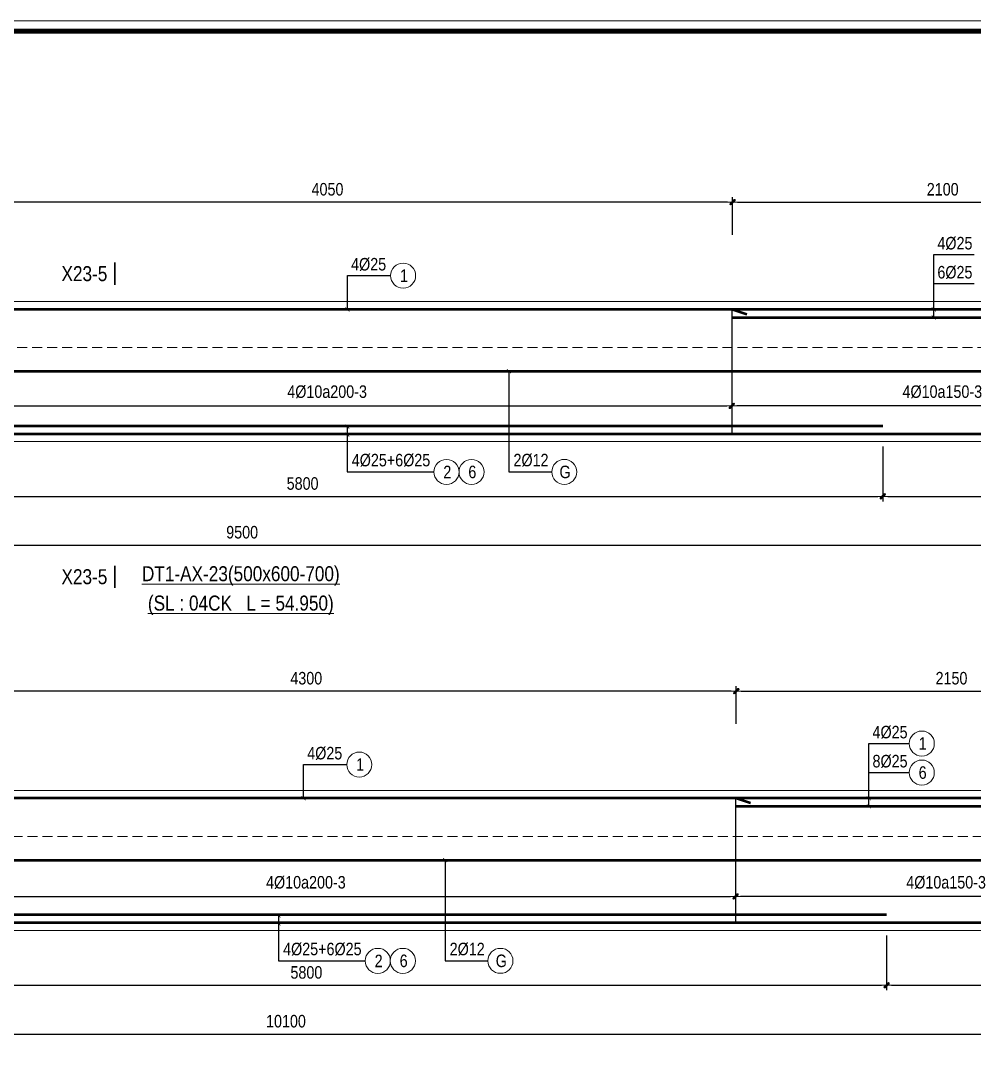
# Model space of a CAD drawing. Header units: millimetres. Extents: x 397144 to 8960116, y 345581 to 674207.
# Drawn here: x 4986558 to 4991324, y 658319 to 663512 of the extents above; entities that cross this region are included whole.
import ezdxf
from ezdxf.enums import TextEntityAlignment as Align
from ezdxf.xclip import XClip

# ---------------------------------------------------------------- set-up
doc = ezdxf.new("R2010")
doc.units = ezdxf.units.MM
doc.header["$XCLIPFRAME"] = 0
doc.header["$PDSIZE"] = -10
doc.linetypes.add('HIDDEN', pattern=[0.375, 0.25, -0.125])
doc.layers.get('0').update_dxf_attribs({"linetype": 'CONTINUOUS'})
doc.layers.get('Defpoints').update_dxf_attribs({"color": 12, "linetype": 'CONTINUOUS'})
for name, color, linetype, lineweight in [('CDAI', 8, 'CONTINUOUS', 30), ('CTHEP', 2, 'CONTINUOUS', 50), ('DBAO', 3, 'CONTINUOUS', 20), ('DGIONG', 4, 'CONTINUOUS', 13), ('KTH', 150, 'CONTINUOUS', 5), ('Net khuat', 8, 'HIDDEN', 13), ('STICK', 1, 'CONTINUOUS', 9), ('TEXT', 7, 'CONTINUOUS', 15)]:
    doc.layers.add(name, color=color, linetype=linetype, lineweight=lineweight)
doc.styles.add('Star-HelCon', font='VHELVCN_0.TTF')
doc.styles.add('TTP-HelCon', font='VHELVCN_0.TTF')
doc.styles.add('VNI-HELVE-CONDENSE', font='VHELVCN_0.TTF')
doc.dimstyles.new('kc-25', dxfattribs={"dimtxt": 62.5, "dimasz": 20, "dimexe": 20, "dimexo": 50, "dimgap": 25, "dimtad": 3, "dimdec": 0, "dimzin": 0, "dimdsep": 46, "dimtxsty": 'VNI-HELVE-CONDENSE', "dimblk": 'DIM', "dimcen": 2.5, "dimclrd": 256, "dimclre": 154, "dimclrt": 7, "dimaunit": 1, "dimadec": 0, "dimazin": 0, "dimtfac": 1, "dimtdec": 0, "dimtix": 1, "dimtmove": 0, "dimatfit": 3, "dimldrblk": 'DOT', "dimfxl": 1, "dimtolj": 1, "dimtzin": 0, "dimarcsym": 0})
doc.dimstyles.new('TTP-25', dxfattribs={"dimscale": 25, "dimtxt": 2.5, "dimasz": 1, "dimexe": 1, "dimexo": 1, "dimgap": 0.09, "dimtad": 0, "dimdec": 4, "dimrnd": 5, "dimzin": 9, "dimdsep": 46, "dimtxsty": 'TTP-HelCon', "dimblk": 'Stick1', "dimcen": 0.09, "dimdle": 1.5, "dimclrd": 256, "dimclre": 256, "dimclrt": 7, "dimadec": 0, "dimazin": 0, "dimtfac": 1, "dimtdec": 4, "dimtmove": 0, "dimatfit": 3, "dimldrblk": '_ArchTick1', "dimfxl": 1, "dimtvp": 1, "dimtolj": 1, "dimtzin": 0, "dimarcsym": 0})

# ---------------------------------------------------------------- blocks, each defined once
blk = doc.blocks.new('CHG_XX_Khung ten')
blk.add_lwpolyline([(15, 579), (826, 579), (826, 15), (15, 15)], close=True)
at = {"color": 4, "linetype": 'Continuous', "const_width": 1}
blk.add_lwpolyline([(17, 577), (824, 577), (824, 17), (17, 17)], close=True, dxfattribs=at)
blk = doc.blocks.new('Stick1')
at = {"layer": 'STICK'}
h = blk.add_hatch(color=256, dxfattribs=at)
edge = h.paths.add_edge_path()
edge.add_line((0.3, 0.5), (-0.5, -0.3))
edge.add_arc((-0.4, -0.4), 0.141, 135, 315)
edge.add_line((-0.3, -0.5), (0.5, 0.3))
edge.add_arc((0.4, 0.4), 0.141, 315, 495)
blk.add_line((1, 0), (-1, 0), dxfattribs=at)
blk.add_lwpolyline([(0.3, 0.5), (-0.5, -0.3, 1), (-0.3, -0.5), (0.5, 0.3, 1), (0.3, 0.5, 1)], format="xyb", dxfattribs=at)
blk = doc.blocks.new('*D2040')
at = {"layer": 'Defpoints', "color": 0, "transparency": 16777216}
for p in [(5177053.4, 643087.6), (5179158.4, 643071.1), (5177053.4, 643013.6)]:
    blk.add_point(p, dxfattribs=at)
at = {"layer": 'KTH', "lineweight": -2, "transparency": 16777216}
for p, q in [((5177053.4, 643062.6), (5177053.4, 642988.6)), ((5179158.4, 643046.1), (5179158.4, 642988.6)), ((5179133.4, 643013.6), (5177078.4, 643013.6))]:
    blk.add_line(p, q, dxfattribs=at)
at = {"layer": 'KTH', "lineweight": -2, "transparency": 16777216, "xscale": 25, "yscale": 25, "zscale": 25, "rotation": 180}
blk.add_blockref('Stick1', (5177053.4, 643013.6), dxfattribs=at)
at = {"layer": 'KTH', "lineweight": -2, "transparency": 16777216, "xscale": 25, "yscale": 25, "zscale": 25}
blk.add_blockref('Stick1', (5179158.4, 643013.6), dxfattribs=at)
at = {"layer": 'KTH', "color": 7, "transparency": 16777216, "insert": (5178105.9, 643083.6), "char_height": 62.5, "attachment_point": 5, "style": 'TTP-HelCon'}
blk.add_mtext('\\A1;4Þ10a150-3', dxfattribs=at)
blk = doc.blocks.new('_ArchTick1')
at = {"color": 0, "const_width": 3.81}
blk.add_lwpolyline([(-12.7, -12.7), (12.7, 12.7)], dxfattribs=at)
blk = doc.blocks.new('*D2053')
at = {"layer": 'Defpoints', "color": 0, "transparency": 16777216}
for p in [(5169856.3, 642515.3), (5179356.3, 642515.2), (5179356.3, 642317.2)]:
    blk.add_point(p, dxfattribs=at)
at = {"layer": 'KTH', "lineweight": -2, "transparency": 16777216}
for p, q in [((5169856.3, 642490.3), (5169856.3, 642292.2)), ((5179356.3, 642490.2), (5179356.3, 642292.2)), ((5169881.3, 642317.2), (5179331.3, 642317.2))]:
    blk.add_line(p, q, dxfattribs=at)
at = {"layer": 'KTH', "lineweight": -2, "transparency": 16777216, "xscale": 25, "yscale": 25, "zscale": 25, "rotation": 180}
blk.add_blockref('Stick1', (5169856.3, 642317.2), dxfattribs=at)
at = {"layer": 'KTH', "lineweight": -2, "transparency": 16777216, "xscale": 25, "yscale": 25, "zscale": 25}
blk.add_blockref('Stick1', (5179356.3, 642317.2), dxfattribs=at)
at = {"layer": 'KTH', "color": 7, "transparency": 16777216, "insert": (5174606.3, 642381.1), "char_height": 62.5, "attachment_point": 5, "style": 'TTP-HelCon'}
blk.add_mtext('\\A1;9500', dxfattribs=at)
blk = doc.blocks.new('*D2055')
at = {"layer": 'Defpoints', "color": 0, "transparency": 16777216}
for p in [(5185756.3, 642515.2), (5195856.3, 642497.2), (5195856.3, 642317.1)]:
    blk.add_point(p, dxfattribs=at)
at = {"layer": 'KTH', "lineweight": -2, "transparency": 16777216}
for p, q in [((5185756.3, 642490.2), (5185756.3, 642292.1)), ((5195856.3, 642472.2), (5195856.3, 642292.1)), ((5185781.3, 642317.1), (5195831.3, 642317.1))]:
    blk.add_line(p, q, dxfattribs=at)
at = {"layer": 'KTH', "lineweight": -2, "transparency": 16777216, "xscale": 25, "yscale": 25, "zscale": 25, "rotation": 180}
blk.add_blockref('Stick1', (5185756.3, 642317.1), dxfattribs=at)
at = {"layer": 'KTH', "lineweight": -2, "transparency": 16777216, "xscale": 25, "yscale": 25, "zscale": 25}
blk.add_blockref('Stick1', (5195856.3, 642317.1), dxfattribs=at)
at = {"layer": 'KTH', "color": 7, "transparency": 16777216, "insert": (5190806.3, 642380.9), "char_height": 62.5, "attachment_point": 5, "style": 'TTP-HelCon'}
blk.add_mtext('\\A1;10100', dxfattribs=at)
blk = doc.blocks.new('*D2056')
at = {"layer": 'Defpoints', "color": 0, "transparency": 16777216}
for p in [(5173008.4, 643153.7), (5177053.4, 643153.7), (5177053.4, 643013.6)]:
    blk.add_point(p, dxfattribs=at)
at = {"layer": 'KTH', "lineweight": -2, "transparency": 16777216}
for p, q in [((5173008.4, 643128.7), (5173008.4, 642988.6)), ((5177053.4, 643128.7), (5177053.4, 642988.6)), ((5173033.4, 643013.6), (5177028.4, 643013.6))]:
    blk.add_line(p, q, dxfattribs=at)
at = {"layer": 'KTH', "lineweight": -2, "transparency": 16777216, "xscale": 25, "yscale": 25, "zscale": 25, "rotation": 180}
blk.add_blockref('Stick1', (5173008.4, 643013.6), dxfattribs=at)
at = {"layer": 'KTH', "lineweight": -2, "transparency": 16777216, "xscale": 25, "yscale": 25, "zscale": 25}
blk.add_blockref('Stick1', (5177053.4, 643013.6), dxfattribs=at)
at = {"layer": 'KTH', "color": 7, "transparency": 16777216, "insert": (5175030.9, 643083.6), "char_height": 62.5, "attachment_point": 5, "style": 'TTP-HelCon'}
blk.add_mtext('\\A1;4Þ10a200-3', dxfattribs=at)
blk = doc.blocks.new('*D2058')
at = {"layer": 'Defpoints', "color": 0, "transparency": 16777216}
for p in [(5173008.4, 644032.6), (5173008.4, 643843.7), (5177057.4, 643843.6)]:
    blk.add_point(p, dxfattribs=at)
at = {"layer": 'KTH', "lineweight": -2, "transparency": 16777216}
for p, q in [((5173008.4, 643868.7), (5173008.4, 644057.6)), ((5177032.4, 644032.6), (5173033.4, 644032.6)), ((5177057.4, 643868.6), (5177057.4, 644057.6))]:
    blk.add_line(p, q, dxfattribs=at)
at = {"layer": 'KTH', "lineweight": -2, "transparency": 16777216, "xscale": 25, "yscale": 25, "zscale": 25, "rotation": 180}
blk.add_blockref('Stick1', (5173008.4, 644032.6), dxfattribs=at)
at = {"layer": 'KTH', "lineweight": -2, "transparency": 16777216, "xscale": 25, "yscale": 25, "zscale": 25}
blk.add_blockref('Stick1', (5177057.4, 644032.6), dxfattribs=at)
at = {"layer": 'KTH', "color": 7, "transparency": 16777216, "insert": (5175032.9, 644096.4), "char_height": 62.5, "attachment_point": 5, "style": 'TTP-HelCon'}
blk.add_mtext('\\A1;4050', dxfattribs=at)
blk = doc.blocks.new('*D2060')
at = {"layer": 'Defpoints', "color": 0, "transparency": 16777216}
for p in [(5179158.4, 644032.6), (5177057.4, 643843.6), (5179158.4, 643843.6)]:
    blk.add_point(p, dxfattribs=at)
at = {"layer": 'KTH', "lineweight": -2, "transparency": 16777216}
for p, q in [((5177057.4, 643868.6), (5177057.4, 644057.6)), ((5177082.4, 644032.6), (5179133.4, 644032.6)), ((5179158.4, 643868.6), (5179158.4, 644057.6))]:
    blk.add_line(p, q, dxfattribs=at)
at = {"layer": 'KTH', "lineweight": -2, "transparency": 16777216, "xscale": 25, "yscale": 25, "zscale": 25, "rotation": 180}
blk.add_blockref('Stick1', (5177057.4, 644032.6), dxfattribs=at)
at = {"layer": 'KTH', "lineweight": -2, "transparency": 16777216, "xscale": 25, "yscale": 25, "zscale": 25}
blk.add_blockref('Stick1', (5179158.4, 644032.6), dxfattribs=at)
at = {"layer": 'KTH', "color": 7, "transparency": 16777216, "insert": (5178107.9, 644096.4), "char_height": 62.5, "attachment_point": 5, "style": 'TTP-HelCon'}
blk.add_mtext('\\A1;2100', dxfattribs=at)
blk = doc.blocks.new('*D2062')
at = {"layer": 'Defpoints', "color": 0, "transparency": 16777216}
for p in [(5193053.4, 643079.1), (5195158.4, 643062.5), (5193053.4, 643005.1)]:
    blk.add_point(p, dxfattribs=at)
at = {"layer": 'KTH', "lineweight": -2, "transparency": 16777216}
for p, q in [((5193053.4, 643054.1), (5193053.4, 642980.1)), ((5195133.4, 643005.1), (5193078.4, 643005.1)), ((5195158.4, 643037.5), (5195158.4, 642980.1))]:
    blk.add_line(p, q, dxfattribs=at)
at = {"layer": 'KTH', "lineweight": -2, "transparency": 16777216, "xscale": 25, "yscale": 25, "zscale": 25, "rotation": 180}
blk.add_blockref('Stick1', (5193053.4, 643005.1), dxfattribs=at)
at = {"layer": 'KTH', "lineweight": -2, "transparency": 16777216, "xscale": 25, "yscale": 25, "zscale": 25}
blk.add_blockref('Stick1', (5195158.4, 643005.1), dxfattribs=at)
at = {"layer": 'KTH', "color": 7, "transparency": 16777216, "insert": (5194105.9, 643075), "char_height": 62.5, "attachment_point": 5, "style": 'TTP-HelCon'}
blk.add_mtext('\\A1;4Þ10a150-3', dxfattribs=at)
blk = doc.blocks.new('*D2063')
at = {"layer": 'Defpoints', "color": 0, "transparency": 16777216}
for p in [(5188758.4, 643145.2), (5193053.4, 643145.1), (5193053.4, 643005.1)]:
    blk.add_point(p, dxfattribs=at)
at = {"layer": 'KTH', "lineweight": -2, "transparency": 16777216}
for p, q in [((5188758.4, 643120.2), (5188758.4, 642980.1)), ((5193053.4, 643120.1), (5193053.4, 642980.1)), ((5188783.4, 643005.1), (5193028.4, 643005.1))]:
    blk.add_line(p, q, dxfattribs=at)
at = {"layer": 'KTH', "lineweight": -2, "transparency": 16777216, "xscale": 25, "yscale": 25, "zscale": 25, "rotation": 180}
blk.add_blockref('Stick1', (5188758.4, 643005.1), dxfattribs=at)
at = {"layer": 'KTH', "lineweight": -2, "transparency": 16777216, "xscale": 25, "yscale": 25, "zscale": 25}
blk.add_blockref('Stick1', (5193053.4, 643005.1), dxfattribs=at)
at = {"layer": 'KTH', "color": 7, "transparency": 16777216, "insert": (5190905.9, 643075), "char_height": 62.5, "attachment_point": 5, "style": 'TTP-HelCon'}
blk.add_mtext('\\A1;4Þ10a200-3', dxfattribs=at)
blk = doc.blocks.new('*D2065')
at = {"layer": 'Defpoints', "color": 0, "transparency": 16777216}
for p in [(5188758.4, 644032.5), (5188758.4, 643843.6), (5193057.4, 643843.5)]:
    blk.add_point(p, dxfattribs=at)
at = {"layer": 'KTH', "lineweight": -2, "transparency": 16777216}
for p, q in [((5188758.4, 643868.6), (5188758.4, 644057.5)), ((5193032.4, 644032.5), (5188783.4, 644032.5)), ((5193057.4, 643868.5), (5193057.4, 644057.5))]:
    blk.add_line(p, q, dxfattribs=at)
at = {"layer": 'KTH', "lineweight": -2, "transparency": 16777216, "xscale": 25, "yscale": 25, "zscale": 25, "rotation": 180}
blk.add_blockref('Stick1', (5188758.4, 644032.5), dxfattribs=at)
at = {"layer": 'KTH', "lineweight": -2, "transparency": 16777216, "xscale": 25, "yscale": 25, "zscale": 25}
blk.add_blockref('Stick1', (5193057.4, 644032.5), dxfattribs=at)
at = {"layer": 'KTH', "color": 7, "transparency": 16777216, "insert": (5190907.9, 644096.3), "char_height": 62.5, "attachment_point": 5, "style": 'TTP-HelCon'}
blk.add_mtext('\\A1;4300', dxfattribs=at)
blk = doc.blocks.new('*D2067')
at = {"layer": 'Defpoints', "color": 0, "transparency": 16777216}
for p in [(5195208.4, 644032.5), (5193057.4, 643843.5), (5195208.4, 643843.5)]:
    blk.add_point(p, dxfattribs=at)
at = {"layer": 'KTH', "lineweight": -2, "transparency": 16777216}
for p, q in [((5193057.4, 643868.5), (5193057.4, 644057.5)), ((5193082.4, 644032.5), (5195183.4, 644032.5)), ((5195208.4, 643868.5), (5195208.4, 644057.5))]:
    blk.add_line(p, q, dxfattribs=at)
at = {"layer": 'KTH', "lineweight": -2, "transparency": 16777216, "xscale": 25, "yscale": 25, "zscale": 25, "rotation": 180}
blk.add_blockref('Stick1', (5193057.4, 644032.5), dxfattribs=at)
at = {"layer": 'KTH', "lineweight": -2, "transparency": 16777216, "xscale": 25, "yscale": 25, "zscale": 25}
blk.add_blockref('Stick1', (5195208.4, 644032.5), dxfattribs=at)
at = {"layer": 'KTH', "color": 7, "transparency": 16777216, "insert": (5194132.9, 644096.3), "char_height": 62.5, "attachment_point": 5, "style": 'TTP-HelCon'}
blk.add_mtext('\\A1;2150', dxfattribs=at)
blk = doc.blocks.new('DIM')
h = blk.add_hatch(color=1)
h.paths.add_polyline_path([(0.49, 0.29, 1), (0.29, 0.49), (-0.19, 0), (0.19, 0)])
h.paths.add_polyline_path([(0.19, 0), (-0.19, 0), (-0.49, -0.29, 1), (-0.29, -0.49)])
at = {"color": 9}
for p, q in [((-0.19, 0), (-1.5, 0)), ((0.19, 0), (1.5, 0))]:
    blk.add_line(p, q, dxfattribs=at)
at = {"color": 1}
for p, q in [((-0.49, -0.29), (0.29, 0.49)), ((-0.29, -0.49), (0.49, 0.29)), ((-0.19, 0), (0.19, 0))]:
    blk.add_line(p, q, dxfattribs=at)
blk.add_arc((-0.39, -0.39), 0.138, 135, 315, dxfattribs=at)
blk = doc.blocks.new('*D2029')
at = {"layer": 'Defpoints', "color": 0, "transparency": 16777216}
for p in [(5172008.4, 642835.2), (5177808.4, 642772.6), (5177808.4, 642561)]:
    blk.add_point(p, dxfattribs=at)
at = {"layer": 'KTH', "lineweight": -2, "transparency": 16777216}
for p, q in [((5172008.4, 642810.2), (5172008.4, 642536)), ((5177808.4, 642747.6), (5177808.4, 642536)), ((5172033.4, 642561), (5177783.4, 642561))]:
    blk.add_line(p, q, dxfattribs=at)
at = {"layer": 'KTH', "lineweight": -2, "transparency": 16777216, "xscale": 25, "yscale": 25, "zscale": 25, "rotation": 180}
blk.add_blockref('Stick1', (5172008.4, 642561), dxfattribs=at)
at = {"layer": 'KTH', "lineweight": -2, "transparency": 16777216, "xscale": 25, "yscale": 25, "zscale": 25}
blk.add_blockref('Stick1', (5177808.4, 642561), dxfattribs=at)
at = {"layer": 'KTH', "color": 7, "transparency": 16777216, "insert": (5174908.4, 642624.9), "char_height": 62.5, "attachment_point": 5, "style": 'TTP-HelCon'}
blk.add_mtext('\\A1;5800', dxfattribs=at)
blk = doc.blocks.new('*D2030')
at = {"layer": 'Defpoints', "color": 0, "transparency": 16777216}
for p in [(5177808.4, 642835.3), (5179208.4, 642835.2), (5179208.4, 642561)]:
    blk.add_point(p, dxfattribs=at)
at = {"layer": 'KTH', "lineweight": -2, "transparency": 16777216}
for p, q in [((5177808.4, 642810.3), (5177808.4, 642536)), ((5179208.4, 642810.2), (5179208.4, 642536)), ((5177833.4, 642561), (5179183.4, 642561))]:
    blk.add_line(p, q, dxfattribs=at)
at = {"layer": 'KTH', "lineweight": -2, "transparency": 16777216, "xscale": 25, "yscale": 25, "zscale": 25, "rotation": 180}
blk.add_blockref('Stick1', (5177808.4, 642561), dxfattribs=at)
at = {"layer": 'KTH', "lineweight": -2, "transparency": 16777216, "xscale": 25, "yscale": 25, "zscale": 25}
blk.add_blockref('Stick1', (5179208.4, 642561), dxfattribs=at)
at = {"layer": 'KTH', "color": 7, "transparency": 16777216, "insert": (5178508.4, 642624.9), "char_height": 62.5, "attachment_point": 5, "style": 'TTP-HelCon'}
blk.add_mtext('\\A1;1400', dxfattribs=at)
blk = doc.blocks.new('*D2015')
at = {"layer": 'Defpoints', "color": 0, "transparency": 16777216}
for p in [(5188008.4, 642835.2), (5193808.5, 642772.6), (5193808.5, 642561)]:
    blk.add_point(p, dxfattribs=at)
at = {"layer": 'KTH', "lineweight": -2, "transparency": 16777216}
for p, q in [((5188008.4, 642810.2), (5188008.4, 642536)), ((5193808.5, 642747.6), (5193808.5, 642536)), ((5188033.4, 642561), (5193783.5, 642561))]:
    blk.add_line(p, q, dxfattribs=at)
at = {"layer": 'KTH', "lineweight": -2, "transparency": 16777216, "xscale": 25, "yscale": 25, "zscale": 25, "rotation": 180}
blk.add_blockref('Stick1', (5188008.4, 642561), dxfattribs=at)
at = {"layer": 'KTH', "lineweight": -2, "transparency": 16777216, "xscale": 25, "yscale": 25, "zscale": 25}
blk.add_blockref('Stick1', (5193808.5, 642561), dxfattribs=at)
at = {"layer": 'KTH', "color": 7, "transparency": 16777216, "insert": (5190908.5, 642624.9), "char_height": 62.5, "attachment_point": 5, "style": 'TTP-HelCon'}
blk.add_mtext('\\A1;5800', dxfattribs=at)
blk = doc.blocks.new('*D2016')
at = {"layer": 'Defpoints', "color": 0, "transparency": 16777216}
for p in [(5193808.5, 642835.3), (5195208.5, 642835.2), (5195208.5, 642561)]:
    blk.add_point(p, dxfattribs=at)
at = {"layer": 'KTH', "lineweight": -2, "transparency": 16777216}
for p, q in [((5193808.5, 642810.3), (5193808.5, 642536)), ((5195208.5, 642810.2), (5195208.5, 642536)), ((5193833.5, 642561), (5195183.5, 642561))]:
    blk.add_line(p, q, dxfattribs=at)
at = {"layer": 'KTH', "lineweight": -2, "transparency": 16777216, "xscale": 25, "yscale": 25, "zscale": 25, "rotation": 180}
blk.add_blockref('Stick1', (5193808.5, 642561), dxfattribs=at)
at = {"layer": 'KTH', "lineweight": -2, "transparency": 16777216, "xscale": 25, "yscale": 25, "zscale": 25}
blk.add_blockref('Stick1', (5195208.5, 642561), dxfattribs=at)
at = {"layer": 'KTH', "color": 7, "transparency": 16777216, "insert": (5194508.5, 642624.9), "char_height": 62.5, "attachment_point": 5, "style": 'TTP-HelCon'}
blk.add_mtext('\\A1;1400', dxfattribs=at)
blk = doc.blocks.new('MC')
at = {"layer": 'CTHEP', "const_width": 10}
blk.add_lwpolyline([(0, 150), (0, 0)], dxfattribs=at)
at = {"layer": 'TEXT', "style": 'TTP-HelCon'}
blk.add_attdef('A', text='', height=100, dxfattribs=at).set_placement((-50, 25.5), align=Align.RIGHT)
blk = doc.blocks.new('AX-27')
at = {"layer": 'CTHEP'}
blk.add_line((5190832.99736, 631537.16738), (5207172.75832, 631537.19678), dxfattribs=at)
blk.add_lwpolyline([(5190645.0723, 631229.20875), (5190645.0723, 631828.16738, -0.414213562), (5190665.0723, 631848.16738), (5222080.0723, 631848.11118, -0.414213562), (5222100.0723, 631828.11118), (5222100.0723, 630122.71044)], format="xyb", dxfattribs=at)
blk.add_lwpolyline([(5190743.69701, 631764.44661), (5190743.69701, 631226.16738), (5207789.00913, 631226.1654), (5207789.00913, 631226.1654)], dxfattribs=at)
at = {"layer": 'DBAO'}
blk.add_line((5222150.0723, 631886.88758), (5190600.0723, 631887.17371), dxfattribs=at)
blk = doc.blocks.new('AX-23')
at = {"layer": 'CDAI', "ltscale": 52.5}
for p, q in [((5177053.43687, 643500.21642), (5177053.43687, 642874.24542)), ((5193053.43895, 643500.08487), (5193053.43895, 642874.19083))]:
    blk.add_line(p, q, dxfattribs=at)
at = {"layer": 'CTHEP'}
for p, q in [((5177128.43687, 643471.21642), (5177053.43687, 643496.21642)), ((5193128.43895, 643471.08487), (5193053.43895, 643496.08487)), ((5177057.47635, 643456.27539), (5181357.43827, 643456.27539)), ((5193053.43895, 643456.27539), (5197357.43826, 643456.27539)), ((5170125.03766, 643187.27665), (5179707.09928, 643187.22852)), ((5186125.0662, 643187.27665), (5195707.12782, 643187.22852)), ((5172008.40973, 642914.24276), (5177808.43687, 642914.1794)), ((5188008.43827, 642914.24276), (5193808.46541, 642914.1794))]:
    blk.add_line(p, q, dxfattribs=at)
for points in [[(5210678.44019, 643496.13721), (5163537.28851, 643496.29177)], [(5163595.52747, 643250.68189), (5163595.52747, 642974.29181), (5170027.41841, 642974.27066), (5170607.28015, 642874.26875), (5179208.43687, 642874.24047), (5179782.48238, 642974.23858), (5186008.5266, 642974.2181), (5186608.43827, 642874.21613), (5195208.43895, 642874.18785), (5195804.61955, 642974.18589), (5202007.80519, 642974.16549), (5202608.43826, 642874.16351), (5210608.44019, 642874.13721), (5210608.44019, 643335.29438)]]:
    blk.add_lwpolyline(points, dxfattribs=at)
at = {"layer": 'DBAO'}
for points in [[(5170133.77361, 643535.44821), (5179356.34312, 643535.21264)], [(5186008.44042, 643535.17424), (5195208.43895, 643535.08487)], [(5170608.40973, 642515.28472), (5170608.40973, 642835.25891), (5179208.43687, 642835.21642), (5179208.43687, 642515.21642)], [(5186608.43827, 642515.16658), (5186608.43827, 642835.16658), (5195208.43895, 642835.08487), (5195208.43895, 642515.08487)]]:
    blk.add_lwpolyline(points, dxfattribs=at)
at = {"layer": 'DGIONG'}
for centre in [(5193984.62943, 643770.09294), (5175411.02942, 643664.80088), (5191172.80889, 643664.80088), (5193984.62943, 643624.79394), (5175627.7108, 642683.14564), (5175752.7108, 642683.14564), (5176216.28864, 642683.20288), (5191265.51608, 642683.14564), (5191390.51608, 642683.14564), (5191878.54177, 642683.20288)]:
    blk.add_circle(centre, 62.5, dxfattribs=at)
at = {"layer": 'Net khuat', "ltscale": 200}
blk.add_lwpolyline([(5163507.28851, 642935.29177), (5163507.28851, 642935.29177), (5163807.28851, 642935.29177), (5163807.28851, 643305.29177), (5210408.4402, 643305.13721), (5210408.4402, 642935.13721), (5210408.4402, 642935.13721), (5210708.4402, 642935.13721)], dxfattribs=at)
at = {"xscale": 0.75, "yscale": 0.75, "zscale": 0.75}
for p in [(5173969.95025, 643618.1684), (5173969.95025, 642102.51113)]:
    blk.add_blockref('MC', p, dxfattribs=at).add_auto_attribs({'A': 'X23-5'})
at = {"layer": 'TEXT', "style": 'TTP-HelCon'}
for s, p in [('4Þ25', (5178081.4048, 643795.94588)), ('4Þ25', (5193738.11938, 643795.94588)), ('4Þ25', (5175150.90554, 643690.65383, 0)), ('4Þ25', (5190912.685, 643690.65383, 0)), ('6Þ25', (5178081.4048, 643650.64688)), ('8Þ25', (5193738.11938, 643650.64688)), ('4Þ25+6Þ25', (5175154.26957, 642711.0427)), ('2Þ12', (5175962.48077, 642711.09993, 0)), ('4Þ25+6Þ25', (5190792.07485, 642711.0427)), ('2Þ12', (5191624.7339, 642711.09993, 0))]:
    blk.add_text(s, height=62.5, dxfattribs=at).set_placement(p)
at = {"layer": 'TEXT', "style": 'Star-HelCon'}
for s, p in [('1', (5193988.7961, 643770.09294)), ('1', (5175415.19609, 643664.80088)), ('1', (5191176.97555, 643664.80088)), ('6', (5193988.7961, 643624.79394)), ('2', (5175631.87747, 642683.14564)), ('6', (5175756.87747, 642683.14564)), ('G', (5176220.4553, 642683.20288)), ('2', (5191269.68275, 642683.14564)), ('6', (5191394.68275, 642683.14564)), ('G', (5191882.70843, 642683.20288))]:
    blk.add_text(s, height=62.5, dxfattribs=at).set_placement(p, align=Align.MIDDLE)
at = {"layer": 'TEXT', "style": 'TTP-HelCon'}
for s, p in [('%%UDT1-AX-23(500x600-700)', (5174599.63329, 642136.59939)), ('%%U(SL : 04CK   L = 54.950)', (5174599.63329, 641989.7048))]:
    blk.add_text(s, height=75, dxfattribs=at).set_placement(p, align=Align.CENTER)
at = {"layer": 'KTH'}
for base, p1, p2, picture, middle in [((5173008.40973, 644032.6037), (5177057.43687, 643843.61076), (5173008.40973, 643843.67906), '*D2058', (5175032.9233, 644096.43704)), ((5188758.43827, 644032.47921), (5193057.43895, 643843.47921), (5188758.43827, 643843.56092), '*D2065', (5190907.93861, 644096.31254)), ((5177808.43687, 642561.02671), (5172008.40973, 642835.24456), (5177808.43687, 642772.57768), '*D2029', (5174908.4233, 642624.86005)), ((5179208.43687, 642561.02671), (5177808.43687, 642835.25891), (5179208.43687, 642835.24456), '*D2030', (5178508.43687, 642624.86005)), ((5193808.46541, 642561.02671), (5188008.43827, 642835.24456), (5193808.46541, 642772.57768), '*D2015', (5190908.45184, 642624.86005)), ((5195208.46541, 642561.02671), (5193808.46541, 642835.25891), (5195208.46541, 642835.24456), '*D2016', (5194508.46541, 642624.86005))]:
    dim = blk.add_linear_dim(base=base, p1=p1, p2=p2, dimstyle='TTP-25', override={"dimtmove": 1}, dxfattribs=at)
    dim.commit()
    dim.dimension.update_dxf_attribs({"geometry": picture, "text_midpoint": middle})
for base, p1, p2, picture, middle in [((5179158.43687, 644032.61076), (5177057.43687, 643843.60692), (5179158.43687, 643843.60692), '*D2060', (5178107.93687, 644096.44409)), ((5195208.43895, 644032.47921), (5193057.43895, 643843.47921), (5195208.43895, 643843.47538), '*D2067', (5194132.93895, 644096.31254)), ((5179356.34312, 642317.23149), (5169856.34312, 642515.28855), (5179356.34312, 642515.2145), '*D2053', (5174606.34312, 642381.06483)), ((5195856.34312, 642317.10317), (5185756.34312, 642515.16658), (5195856.34312, 642497.23286), '*D2055', (5190806.34312, 642380.9365))]:
    dim = blk.add_linear_dim(base=base, p1=p1, p2=p2, angle=180, dimstyle='TTP-25', override={"dimtmove": 1}, dxfattribs=at)
    dim.commit()
    dim.dimension.update_dxf_attribs({"geometry": picture, "text_midpoint": middle})
for base, p1, p2, picture, middle in [((5177053.43687, 643013.637), (5173008.40973, 643153.72554), (5177053.43687, 643153.65724), '*D2056', (5175030.9233, 643083.55367)), ((5193053.43895, 643005.06436), (5188758.43827, 643145.15925), (5193053.43895, 643145.07754), '*D2063', (5190905.93861, 643074.98103))]:
    dim = blk.add_linear_dim(base=base, p1=p1, p2=p2, text='4Þ10a200-3', dimstyle='TTP-25', override={"dimtmove": 1}, dxfattribs=at)
    dim.commit()
    dim.dimension.update_dxf_attribs({"geometry": picture, "text_midpoint": middle})
for base, p1, p2, picture, middle in [((5177053.43687, 643013.64406), (5179158.43687, 643071.11741), (5177053.43687, 643087.64407), '*D2040', (5178105.93687, 643083.56072)), ((5193053.43895, 643005.06436), (5195158.43895, 643062.53771), (5193053.43895, 643079.06437), '*D2062', (5194105.93895, 643074.98103))]:
    dim = blk.add_linear_dim(base=base, p1=p1, p2=p2, angle=180, text='4Þ10a150-3', dimstyle='TTP-25', override={"dimtmove": 1}, dxfattribs=at)
    dim.commit()
    dim.dimension.update_dxf_attribs({"geometry": picture, "text_midpoint": middle})
at = {"layer": 'DGIONG'}
for points in [[(5178062.89303, 643496.28483), (5178062.89276, 643770.09294), (5178265.41485, 643770.09294)], [(5193719.60761, 643496.28483), (5193719.60735, 643770.09294), (5193922.12943, 643770.09294)], [(5175132.39377, 643496.29177), (5175132.39351, 643664.80088), (5175348.52942, 643664.80088)], [(5178062.89267, 643456.28483), (5178062.89241, 643624.79394), (5178265.4145, 643624.79394)], [(5190894.17323, 643496.29177), (5190894.17297, 643664.80088), (5191110.30889, 643664.80088)], [(5193719.60726, 643456.28483), (5193719.607, 643624.79394), (5193922.12908, 643624.79394)], [(5175939.47059, 643187.24745), (5175939.46874, 642683.20288), (5176153.78864, 642683.20288)], [(5191601.72372, 643187.24745), (5191601.72187, 642683.20288), (5191816.04177, 642683.20288)], [(5175131.25781, 642910.21925), (5175131.25754, 642683.14564), (5175565.2108, 642683.14564)], [(5190769.06308, 642910.21925), (5190769.06282, 642683.14564), (5191203.01608, 642683.14564)], [(5175131.25781, 642870.1899), (5175131.25754, 642683.14564), (5175565.2108, 642683.14564)], [(5190769.06308, 642870.1899), (5190769.06282, 642683.14564), (5191203.01608, 642683.14564)]]:
    blk.add_leader(points, dimstyle='kc-25', override={"dimtad": 0, "dimldrblk": 'ArchTick', "dimfxl": 100, "dimarcsym": 1}, dxfattribs=at)

msp = doc.modelspace()

# ---------------------------------------------------------------- block references
at = {"layer": 'CDAI'}
ref = msp.add_blockref('AX-27', (-208658.81597, 28291.35448), dxfattribs=at)
XClip(ref).set_block_clipping_path([(5206490.1826790404, 629128.1945804181), (5222619.9768636106, 632536.7371158923)])
at = {"layer": 'KTH', "ltscale": 0.8, "xscale": 25.92478421702978, "yscale": 25.92478421702978, "zscale": 25.92478421702978}
msp.add_blockref('CHG_XX_Khung ten', (4975456.08674, 648501.85593), dxfattribs=at)

# ---------------------------------------------------------------- next in the draw order: linework, layer by layer
at = {"layer": 'CDAI', "ltscale": 0.8}
msp.add_lwpolyline([(4975896.80807, 663460.45642), (4993266.4135, 663460.45642), (4993266.4135, 648942.57726), (4975896.80807, 648942.57726)], close=True, dxfattribs=at)
msp.add_lwpolyline([(4975896.80807, 663460.45642), (4993266.4135, 663460.45642), (4993266.4135, 648942.57726), (4975896.80807, 648942.57726)], close=True, dxfattribs=at)

# ---------------------------------------------------------------- next in the draw order: block references
at = {"layer": 'CDAI'}
ref = msp.add_blockref('AX-23', (-186941.60671, 18572.76065), dxfattribs=at)
XClip(ref).set_block_clipping_path([(5162838.4147851393, 641890.0055557135), (5180108.0368533898, 644184.8334098988)])
ref = msp.add_blockref('AX-23', (-202922.67872, 16127.44531), dxfattribs=at)
XClip(ref).set_block_clipping_path([(5179014.559062589, 641943.8354041688), (5195989.113988705, 644184.8379719499)])

doc.saveas('drawing.dxf')
